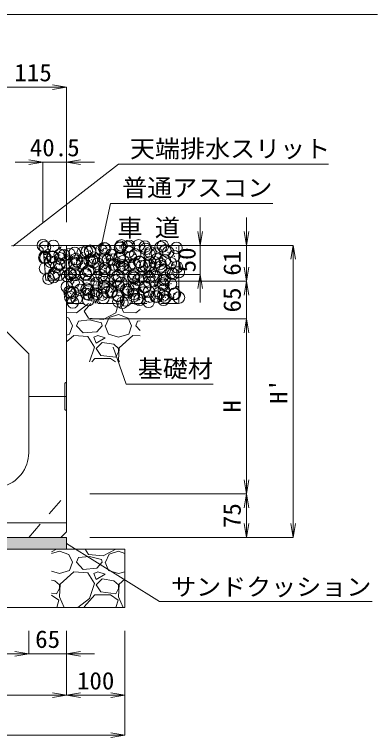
# Model space of a CAD drawing. Units: millimetres at full size. Extents: x 164402 to 209100, y 872507 to 885397.
# Drawn here: x 173735 to 174359, y 882104 to 883345 of the extents above; entities that cross this region are included whole.
import ezdxf
from ezdxf.enums import TextEntityAlignment as Align

# ---------------------------------------------------------------- set-up
doc = ezdxf.new("R2010")
doc.units = ezdxf.units.MM
doc.header["$LTSCALE"] = 40
doc.header["$PDMODE"] = 32
doc.header["$PDSIZE"] = 20
doc.linetypes.add('USER1', pattern=[1.35, 0.75, -0.6])
for name, color, linetype, lineweight in [('0_2', 7, 'Continuous', 13), ('ハッチング', 7, 'Continuous', 5), ('作業エリア', 11, 'Continuous', 13), ('寸法線', 7, 'Continuous', 13), ('本体', 2, 'Continuous', 13), ('補助線', 8, 'Continuous', 13)]:
    doc.layers.add(name, color=color, linetype=linetype, lineweight=lineweight)
doc.styles.add('ＭＳ 明朝', font='')
doc.styles.get('ＭＳ 明朝').set_extended_font_data('MS Mincho')

# ---------------------------------------------------------------- blocks, each defined once
blk = doc.blocks.new('open_arrow')
at = {"color": 0, "linetype": 'Continuous', "lineweight": -2}
blk.add_lwpolyline([(7.5, 1.25), (0, 0), (7.5, -1.25)], dxfattribs=at)

msp = doc.modelspace()

# ---------------------------------------------------------------- hatches: boundary and pattern name
at = {"layer": 'ハッチング'}
msp.add_hatch(color=8, dxfattribs=at).paths.add_polyline_path([(173394.58, 882447.29), (173394.58, 882427.29), (173824.58, 882427.29), (173824.58, 882447.29)])

# ---------------------------------------------------------------- linework, layer by layer
at = {"layer": '0_2'}
for p, q in [((173778.08, 882948.36), (173784.08, 882948.48)), ((173784.08, 882948.48), (174054.08, 882948.48))]:
    msp.add_line(p, q, dxfattribs=at)
at = {"layer": '0_2', "linetype": 'USER1', "lineweight": 5}
for p, q in [((173824.58, 882898.48), (174017.58, 882898.48)), ((173824.58, 882848.48), (174017.58, 882848.48))]:
    msp.add_line(p, q, dxfattribs=at)
at = {"layer": '0_2', "lineweight": 20}
for p, q in [((173294.58, 882427.29), (173924.58, 882427.29)), ((173924.58, 882327.29), (173924.58, 882427.29)), ((173294.58, 882327.29), (173924.58, 882327.29))]:
    msp.add_line(p, q, dxfattribs=at)
at = {"layer": '0_2'}
msp.add_lwpolyline([(173394.58, 882427.29), (173824.58, 882427.29), (173824.58, 882447.29), (173394.58, 882447.29)], close=True, dxfattribs=at)
at = {"layer": 'ハッチング'}
for p, q in [((173811.52, 882944.44), (173815.07, 882945.8)), ((173813.82, 882942.06), (173814.85, 882945.13)), ((174015.35, 882948.48), (174017.58, 882948.13)), ((173786.18, 882932.82), (173788.63, 882935.73)), ((173786.18, 882932.8), (173789.21, 882932.54)), ((173790.83, 882932.83), (173790.24, 882936.02)), ((173811.22, 882943.79), (173813.75, 882942.09)), ((173822.61, 882929.63), (173825.06, 882932.55)), ((173827.26, 882929.64), (173826.67, 882932.83)), ((173884.23, 882939.72), (173886.76, 882938.02)), ((173884.52, 882940.37), (173888.08, 882941.73)), ((173886.83, 882937.99), (173887.86, 882941.06)), ((173957.24, 882935.66), (173959.76, 882933.95)), ((173957.53, 882936.3), (173961.08, 882937.66)), ((173959.84, 882933.93), (173960.87, 882937)), ((173803.53, 882925.11), (173807.49, 882929.23)), ((173803.85, 882924.43), (173808.37, 882923.73)), ((173808.48, 882924.45), (173807.92, 882929.28)), ((173822.61, 882929.61), (173825.65, 882929.35)), ((173841.55, 882923.34), (173844.07, 882921.64)), ((173841.84, 882923.98), (173845.39, 882925.35)), ((173844.15, 882921.61), (173845.18, 882924.68)), ((173857.75, 882916.7), (173861.7, 882920.82)), ((173859.05, 882926.44), (173861.5, 882929.36)), ((173859.05, 882926.43), (173862.09, 882926.16)), ((173862.7, 882916.05), (173862.14, 882920.87)), ((173863.7, 882926.46), (173863.11, 882929.64)), ((173895.49, 882923.25), (173897.94, 882926.17)), ((173895.49, 882923.24), (173898.52, 882922.97)), ((173900.14, 882923.27), (173899.55, 882926.45)), ((173914.84, 882919.91), (173918.4, 882921.28)), ((173917.15, 882917.54), (173918.18, 882920.61)), ((173931.92, 882920.05), (173934.96, 882919.78)), ((173931.93, 882920.06), (173934.37, 882922.98)), ((173936.57, 882920.08), (173935.99, 882923.27)), ((173973.01, 882916.89), (173972.42, 882920.08)), ((173799.15, 882907.6), (173802.71, 882908.96)), ((173801.46, 882905.23), (173802.49, 882908.29)), ((173858.07, 882916.02), (173862.58, 882915.32)), ((173911.96, 882908.29), (173915.92, 882912.41)), ((173912.28, 882907.61), (173916.8, 882906.91)), ((173914.55, 882919.27), (173917.08, 882917.57)), ((173916.91, 882907.64), (173916.35, 882912.46)), ((173968.36, 882916.88), (173970.81, 882919.79)), ((173968.36, 882916.86), (173971.4, 882916.6)), ((173987.56, 882915.2), (173990.09, 882913.5)), ((173987.85, 882915.85), (173991.41, 882917.21)), ((173990.16, 882913.47), (173991.19, 882916.54)), ((174004.8, 882913.69), (174007.25, 882916.61)), ((174004.8, 882913.67), (174007.83, 882913.41)), ((174009.45, 882913.71), (174008.86, 882916.89)), ((173793.23, 882894.6), (173795.68, 882897.52)), ((173797.87, 882894.62), (173797.29, 882897.81)), ((173798.86, 882906.96), (173801.39, 882905.25)), ((173871.87, 882902.89), (173874.4, 882901.18)), ((173872.16, 882903.53), (173875.72, 882904.9)), ((173874.47, 882901.16), (173875.5, 882904.23)), ((173944.88, 882898.82), (173945.38, 882898.48)), ((173945.17, 882899.46), (173948.72, 882900.83)), ((173945.38, 882898.48), (173947.4, 882897.11)), ((173947.48, 882897.09), (173947.94, 882898.48)), ((173947.94, 882898.48), (173948.51, 882900.16)), ((173966.18, 882899.88), (173970.14, 882904)), ((173966.5, 882899.2), (173971.02, 882898.5)), ((173971.13, 882899.23), (173970.57, 882904.05)), ((173793.23, 882894.59), (173796.26, 882894.32)), ((173829.19, 882886.5), (173831.71, 882884.8)), ((173829.48, 882887.15), (173833.03, 882888.51)), ((173829.66, 882891.42), (173832.11, 882894.33)), ((173829.66, 882891.4), (173832.7, 882891.14)), ((173831.79, 882884.77), (173832.82, 882887.84)), ((173834.31, 882891.43), (173833.72, 882894.62)), ((173866.1, 882888.23), (173868.55, 882891.15)), ((173866.1, 882888.21), (173869.14, 882887.95)), ((173870.75, 882888.25), (173870.16, 882891.43)), ((173902.48, 882883.08), (173906.04, 882884.44)), ((173902.54, 882885.04), (173904.99, 882887.96)), ((173902.54, 882885.03), (173905.57, 882884.76)), ((173904.79, 882880.7), (173905.82, 882883.77)), ((173907.18, 882885.06), (173906.6, 882888.24)), ((173938.97, 882881.85), (173941.42, 882884.77)), ((173943.62, 882881.87), (173943.03, 882885.05)), ((173902.19, 882882.43), (173904.72, 882880.73)), ((173938.97, 882881.84), (173942.01, 882881.57)), ((173975.2, 882878.37), (173977.73, 882876.66)), ((173975.41, 882878.66), (173977.86, 882881.58)), ((173975.41, 882878.65), (173978.45, 882878.38)), ((173975.49, 882879.01), (173979.05, 882880.37)), ((173977.8, 882876.64), (173978.83, 882879.7)), ((173980.06, 882878.68), (173979.47, 882881.87)), ((174011.85, 882875.48), (174014.3, 882878.4)), ((174011.85, 882875.46), (174014.88, 882875.2)), ((174016.49, 882875.49), (174015.91, 882878.68)), ((173859.51, 882866.05), (173862.04, 882864.34)), ((173859.8, 882866.69), (173863.36, 882868.06)), ((173862.11, 882864.32), (173863.14, 882867.39)), ((173864.48, 882858.8), (173868.44, 882862.93)), ((173864.8, 882858.13), (173869.32, 882857.42)), ((173869.43, 882858.15), (173868.87, 882862.98)), ((173932.51, 882861.98), (173935.04, 882860.28)), ((173932.81, 882862.62), (173936.36, 882863.99)), ((173935.12, 882860.25), (173936.15, 882863.32)), ((174005.81, 882858.56), (174009.37, 882859.92)), ((174008.12, 882856.18), (174009.15, 882859.25)), ((173836.71, 882853.2), (173839.16, 882856.12)), ((173836.71, 882853.19), (173839.75, 882852.92)), ((173841.36, 882853.22), (173840.77, 882856.41)), ((173841.92, 882832.71), (173862.32, 882848.48)), ((173855.13, 882835.76), (173866.57, 882848.48)), ((173873.15, 882850.02), (173875.6, 882852.94)), ((173873.15, 882850), (173876.18, 882849.74)), ((173877.8, 882850.03), (173877.21, 882853.22)), ((173913.04, 882846.93), (173908.98, 882832.71)), ((173910.81, 882848.48), (173913.04, 882846.93)), ((173910.97, 882848.48), (173912.03, 882849.75)), ((173913.93, 882848.48), (173913.65, 882850.03)), ((173915.97, 882848.48), (173922.18, 882833.72)), ((173918.7, 882850.39), (173922.65, 882854.52)), ((173919.02, 882849.72), (173923.54, 882849.02)), ((173923.65, 882849.74), (173923.09, 882854.57)), ((174005.52, 882857.91), (174008.05, 882856.21)), ((173824.58, 882833.53), (173841.92, 882832.71)), ((173862.24, 882823.56), (173855.13, 882835.76)), ((173922.18, 882833.72), (173943.52, 882832.71)), ((173943.52, 882832.71), (173951.03, 882838.51)), ((173824.58, 882825.12), (173828.71, 882823.56)), ((173828.71, 882823.56), (173834.81, 882810.36)), ((173887.64, 882821.53), (173862.24, 882823.56)), ((173908.98, 882832.71), (173887.64, 882821.53)), ((173891.7, 882810.36), (173897.8, 882824.58)), ((173897.8, 882824.58), (173914.06, 882829.66)), ((173914.06, 882829.66), (173930.31, 882823.56)), ((173930.31, 882823.56), (173936.41, 882810.36)), ((173829.73, 882796.13), (173834.81, 882810.36)), ((173841.92, 882810.36), (173844.97, 882818.48)), ((173853.1, 882798.16), (173841.92, 882810.36)), ((173864.27, 882820.52), (173844.97, 882818.48)), ((173884.59, 882815.44), (173864.27, 882820.52)), ((173885.61, 882810.36), (173876.46, 882800.2)), ((173885.61, 882810.36), (173884.59, 882815.44)), ((173890.69, 882810.36), (173896.78, 882796.13)), ((173931.33, 882796.13), (173936.41, 882810.36)), ((173943.52, 882810.36), (173946.57, 882818.48)), ((173951.03, 882802.17), (173943.52, 882810.36)), ((173951.03, 882818.95), (173946.57, 882818.48)), ((173824.58, 882794.62), (173829.73, 882796.13)), ((173876.46, 882800.2), (173853.1, 882798.16)), ((173896.78, 882796.13), (173914.06, 882791.05)), ((173914.06, 882791.05), (173931.33, 882796.13)), ((173836.84, 882794.1), (173824.58, 882782.9)), ((173861.22, 882792.07), (173836.84, 882794.1)), ((173872.4, 882773.78), (173861.22, 882792.07)), ((173878.5, 882794.1), (173871.38, 882791.05)), ((173871.38, 882791.05), (173875.45, 882780.89)), ((173875.45, 882780.89), (173890.69, 882790.04)), ((173890.69, 882790.04), (173878.5, 882794.1)), ((173938.44, 882794.1), (173915.07, 882772.76)), ((173951.03, 882793.05), (173938.44, 882794.1)), ((173864.3, 882748.47), (173872.4, 882773.78)), ((173885.61, 882781.91), (173875.45, 882771.75)), ((173875.45, 882771.75), (173883.58, 882759.56)), ((173905.93, 882778.86), (173885.61, 882781.91)), ((173914.06, 882771.75), (173905.93, 882778.86)), ((173915.07, 882772.76), (173914.06, 882751.43)), ((173914.06, 882765.65), (173914.06, 882771.75)), ((173883.58, 882759.56), (173908.98, 882756.51)), ((173908.98, 882756.51), (173914.06, 882765.65)), ((173868.01, 882748.47), (173873.42, 882754.48)), ((173873.42, 882754.48), (173899.83, 882754.48)), ((173899.83, 882754.48), (173908.51, 882748.47)), ((173914.06, 882751.43), (173915.3, 882748.47)), ((173807.38, 882427.12), (173798.58, 882422.51)), ((173798.58, 882419.73), (173812.46, 882424.07)), ((173807.42, 882427.29), (173807.38, 882427.12)), ((173812.46, 882424.07), (173828.71, 882417.97)), ((173838.4, 882427.29), (173841.92, 882427.12)), ((173841.92, 882427.12), (173842.14, 882427.29)), ((173862.24, 882417.97), (173856.81, 882427.29)), ((173908.98, 882427.12), (173887.64, 882415.94)), ((173897.8, 882418.99), (173914.06, 882424.07)), ((173909.02, 882427.29), (173908.98, 882427.12)), ((173914.06, 882424.07), (173924.58, 882420.12)), ((173828.71, 882417.97), (173834.81, 882404.77)), ((173841.92, 882404.77), (173844.97, 882412.89)), ((173864.27, 882414.93), (173844.97, 882412.89)), ((173887.64, 882415.94), (173862.24, 882417.97)), ((173884.59, 882409.85), (173864.27, 882414.93)), ((173891.7, 882404.77), (173897.8, 882418.99)), ((173829.73, 882390.54), (173834.81, 882404.77)), ((173853.1, 882392.57), (173841.92, 882404.77)), ((173885.61, 882404.77), (173876.46, 882394.61)), ((173885.61, 882404.77), (173884.59, 882409.85)), ((173890.69, 882404.77), (173896.78, 882390.54)), ((173798.58, 882389.54), (173812.46, 882385.46)), ((173812.46, 882385.46), (173829.73, 882390.54)), ((173836.84, 882388.51), (173813.47, 882367.17)), ((173861.22, 882386.48), (173836.84, 882388.51)), ((173876.46, 882394.61), (173853.1, 882392.57)), ((173878.5, 882388.51), (173871.38, 882385.46)), ((173890.69, 882384.45), (173878.5, 882388.51)), ((173896.78, 882390.54), (173914.06, 882385.46)), ((173914.06, 882385.46), (173924.58, 882388.56)), ((173872.4, 882368.19), (173861.22, 882386.48)), ((173871.38, 882385.46), (173875.45, 882375.3)), ((173875.45, 882375.3), (173890.69, 882384.45)), ((173885.61, 882376.32), (173875.45, 882366.16)), ((173905.93, 882373.27), (173885.61, 882376.32)), ((173924.58, 882375.85), (173915.07, 882367.17)), ((173804.33, 882373.27), (173798.58, 882374.13)), ((173812.46, 882366.16), (173804.33, 882373.27)), ((173813.47, 882367.17), (173812.46, 882345.84)), ((173812.46, 882360.06), (173812.46, 882366.16)), ((173864.27, 882342.79), (173872.4, 882368.19)), ((173875.45, 882366.16), (173883.58, 882353.97)), ((173914.06, 882366.16), (173905.93, 882373.27)), ((173915.07, 882367.17), (173914.06, 882345.84)), ((173914.06, 882360.06), (173914.06, 882366.16)), ((173798.58, 882351.97), (173807.38, 882350.92)), ((173807.38, 882350.92), (173812.46, 882360.06)), ((173883.58, 882353.97), (173908.98, 882350.92)), ((173908.98, 882350.92), (173914.06, 882360.06)), ((173798.58, 882348.65), (173811.44, 882339.74)), ((173811.44, 882339.74), (173807.88, 882327.29)), ((173812.46, 882345.84), (173820.27, 882327.29)), ((173844.21, 882327.29), (173864.27, 882342.79)), ((173855.13, 882328.57), (173873.42, 882348.89)), ((173873.42, 882348.89), (173899.83, 882348.89)), ((173899.83, 882348.89), (173913.04, 882339.74)), ((173913.04, 882339.74), (173909.48, 882327.29)), ((173914.06, 882345.84), (173921.87, 882327.29)), ((173855.87, 882327.29), (173855.13, 882328.57))]:
    msp.add_line(p, q, dxfattribs=at)
for p in [(173801.79, 882947.32), (173918.7, 882948.4), (173932.06, 882947.42), (173948.46, 882948.36), (173990.13, 882947.41), (173787.44, 882945.38), (173838.56, 882935.3), (173852.46, 882935.72), (173859.45, 882938.22), (173864.94, 882939.1), (173865.18, 882937.39), (173884.42, 882939.92), (173889.08, 882943.31), (173891.03, 882942.68), (173916.5, 882944.15), (173916.69, 882945.93), (173929.22, 882945.82), (173930.87, 882937.24), (173959.18, 882946.28), (173960.5, 882942.33), (173968.54, 882936.41), (173986.3, 882945.13), (173994.2, 882939.66), (173999.13, 882936.75), (174013.42, 882943.98), (173786.58, 882927.19), (173786.82, 882928.47), (173788.42, 882927.29), (173800.2, 882928.05), (173801.14, 882928.96), (173812.9, 882932.04), (173813.7, 882926.05), (173820.38, 882931.49), (173829.82, 882933.14), (173840.81, 882924.9), (173867.93, 882923.75), (173871.62, 882927.07), (173890.41, 882925.77), (173895.05, 882922.61), (173901.25, 882932.16), (173903.14, 882924.11), (173915.86, 882925.79), (173916.07, 882929.02), (173935.1, 882928.32), (173942.45, 882932.83), (173967.18, 882932.54), (173979.9, 882934.22), (173979.9, 882924.55), (173993.58, 882922.75), (174009.53, 882929.63), (173797.29, 882920.37), (173807.02, 882911.46), (173812.28, 882915.13), (173812.37, 882916.9), (173824.41, 882919.22), (173837.94, 882918.38), (173839.1, 882915.68), (173842, 882921.99), (173851.53, 882918.08), (173851.82, 882917.36), (173864.33, 882922.19), (173871.06, 882919.89), (173878.64, 882916.93), (173905.76, 882915.78), (173915.45, 882912.11), (173920.65, 882914.38), (173922.17, 882921.46), (173932.88, 882914.64), (173941.84, 882915.92), (173949.29, 882920.32), (173950.28, 882919.46), (173953.81, 882912.51), (173960, 882913.49), (173966.53, 882914.18), (173967.92, 882919.5), (173976.4, 882919.17), (173985.77, 882916.71), (173987.12, 882912.35), (174003.52, 882918.03), (174014.23, 882911.2), (173787.78, 882908.92), (173803.59, 882900.22), (173811.67, 882898.22), (173830.71, 882899.08), (173831.77, 882899.12), (173837.32, 882901.47), (173857.69, 882899.85), (173857.83, 882897.93), (173861.4, 882904.21), (173863.71, 882905.28), (173889.77, 882904.08), (173889.79, 882908.86), (173891.02, 882909.29), (173902.49, 882905.75), (173921.73, 882908.28), (173941.22, 882899.01), (173967.3, 882902.59), (173992.96, 882905.84), (174004.49, 882900.9), (174007.43, 882899.32), (174017.21, 882902.58), (173793.65, 882891.42), (173802.15, 882894.04), (173825.73, 882895.64), (173838.45, 882897.32), (173863.09, 882888.37), (173884.94, 882896.79), (173889.13, 882885.71), (173889.17, 882891.95), (173908.37, 882888.25), (173912.06, 882895.64), (173914.83, 882895.2), (173939.18, 882894.49), (173940.45, 882892.47), (173948.18, 882889.15), (173953.17, 882894.14), (173966.3, 882893.35), (173966.68, 882885.67), (173972.41, 882896.68), (173977.8, 882894.24), (173992.34, 882888.93), (173993.42, 882892.2), (173825.09, 882877.28), (173836.71, 882884.56), (173844.33, 882879.82), (173859.3, 882873.9), (173876.41, 882884.04), (173888.56, 882875.04), (173888.93, 882878.98), (173914.22, 882878.29), (173918.55, 882884.07), (173930.72, 882872.91), (173939.8, 882874.11), (173940.6, 882882.1), (173959.04, 882876.64), (173960.35, 882878), (173989.98, 882883.08), (173991.13, 882880.87), (174003.84, 882882.54), (173829.67, 882868.81), (173831.53, 882866.3), (173836.09, 882867.65), (173847.93, 882871.97), (173858.64, 882865.15), (173862.47, 882871.46), (173863.05, 882864), (173871.47, 882862.74), (173875.05, 882870.83), (173875.76, 882865.68), (173885.76, 882864), (173895, 882868.21), (173901.1, 882867.83), (173902.17, 882869.68), (173912.88, 882862.86), (173913.6, 882861.38), (173927.09, 882872.43), (173929.29, 882868.54), (173939.98, 882865.19), (173940, 882861.71), (173956.41, 882867.39), (173966.07, 882868.76), (173967.12, 882860.57), (173977.76, 882860.83), (173983.52, 882866.24), (173990.48, 882862.5), (173991.73, 882872.02), (174009.38, 882865.31), (174009.72, 882865.04), (174010.64, 882865.1), (173830.96, 882859.78), (173835.47, 882850.74), (173841.85, 882857.66), (173861.86, 882854.55), (173887.94, 882858.13), (173913.72, 882852.4), (173920.5, 882850.05), (173926.44, 882854.07), (173945.68, 882856.61), (173950.13, 882855.14), (173965.45, 882851.85), (173979.75, 882860.22), (173991.11, 882855.1), (173994.23, 882859.42), (174017.49, 882858.91)]:
    msp.add_point(p, dxfattribs=at)
at = {"layer": '作業エリア'}
msp.add_point((173784.08, 882948.48), dxfattribs=at)
at = {"layer": '寸法線'}
for p, q in [((173709.58, 883219.86), (173824.58, 883219.86)), ((173824.58, 882988.48), (173824.58, 883219.86)), ((173736.08, 883091.23), (173872.58, 883091.23)), ((173784.08, 882988.48), (173784.08, 883091.23)), ((173824.58, 882988.48), (173824.58, 883091.23)), ((174053.91, 882850.48), (174053.91, 882996.48)), ((174133.91, 882839.29), (174133.91, 882996.48)), ((173824.08, 882948.48), (174213.91, 882948.48)), ((173824.08, 882948.48), (174133.91, 882948.48)), ((173824.08, 882948.48), (174053.91, 882948.48)), ((174213.91, 882447.29), (174213.91, 882948.48)), ((174133.91, 882935.29), (174133.91, 882774.29)), ((173864.58, 882898.48), (174053.91, 882898.48)), ((173864.58, 882887.29), (174133.91, 882887.29)), ((173864.58, 882887.29), (174133.91, 882887.29)), ((173864.58, 882822.29), (174133.91, 882822.29)), ((173864.58, 882822.29), (174133.91, 882822.29)), ((174133.91, 882522.29), (174133.91, 882822.29)), ((173864.58, 882522.29), (174133.91, 882522.29)), ((173864.58, 882522.29), (174133.91, 882522.29)), ((174133.91, 882447.29), (174133.91, 882522.29)), ((173864.58, 882447.29), (174213.91, 882447.29)), ((173864.58, 882447.29), (174133.91, 882447.29)), ((173759.58, 882287.29), (173759.58, 882247.96)), ((173759.58, 882287.29), (173759.58, 882247.96)), ((173824.58, 882287.29), (173824.58, 882247.96)), ((173824.58, 882287.29), (173824.58, 882176.65)), ((173824.58, 882287.29), (173824.58, 882176.65)), ((173924.58, 882287.29), (173924.58, 882176.65)), ((173924.58, 882287.29), (173924.58, 882108.21)), ((173459.58, 882247.96), (173759.58, 882247.96)), ((173711.58, 882247.96), (173872.58, 882247.96)), ((173394.58, 882176.65), (173824.58, 882176.65)), ((173824.58, 882176.65), (173924.58, 882176.65)), ((173294.58, 882108.21), (173924.58, 882108.21))]:
    msp.add_line(p, q, dxfattribs=at)
at = {"layer": '寸法線', "lineweight": 9}
for points in [[(173671.96, 883117.28), (173671.96, 883344.51), (174358.82, 883344.51)], [(173732.17, 882947.35), (173913.56, 883087.87), (174274.7, 883087.87)]]:
    msp.add_lwpolyline(points, dxfattribs=at)
at = {"layer": '寸法線'}
for points in [[(173879.62, 882924.97), (173900.15, 883020.48), (174178.84, 883020.48)], [(173904.5, 882773.73), (173927.04, 882710.57), (174076.3, 882710.57)], [(173824.58, 882437.29), (173984.17, 882337.58), (174349.42, 882337.58)]]:
    msp.add_lwpolyline(points, dxfattribs=at)
at = {"layer": '本体'}
for p, q in [((173778.08, 882948.36), (173729.77, 882947.39)), ((173778.08, 882948.36), (173784.58, 882942.5)), ((173784.58, 882942.5), (173789.08, 882888.48)), ((173809.58, 882888.48), (173814.58, 882898.48)), ((173814.58, 882898.48), (173824.58, 882898.48)), ((173824.58, 882457.29), (173824.58, 882898.48)), ((173789.08, 882888.48), (173809.58, 882888.48)), ((173699.58, 882822.29), (173759.58, 882762.29)), ((173759.58, 882592.81), (173759.58, 882762.29)), ((173814.58, 882447.29), (173824.58, 882457.29)), ((173404.58, 882447.29), (173814.58, 882447.29))]:
    msp.add_line(p, q, dxfattribs=at)
at = {"layer": '本体', "lineweight": 9}
for p, q in [((173824.58, 882713.79), (173821.38, 882711.79)), ((173821.38, 882711.79), (173821.38, 882666.79)), ((173821.38, 882666.79), (173824.58, 882664.79)), ((173394.58, 882472.29), (173824.58, 882472.29))]:
    msp.add_line(p, q, dxfattribs=at)
at = {"layer": '本体', "linetype": 'USER1', "lineweight": 9}
msp.add_line((173759.58, 882447.29), (173824.58, 882522.29), dxfattribs=at)
at = {"layer": '本体'}
msp.add_arc((173699.58, 882592.81), 60, 283.34236, 0, dxfattribs=at)
at = {"layer": '補助線'}
for p, q in [((173824.58, 882898.48), (173824.58, 882948.48)), ((174017.58, 882848.48), (174017.58, 882948.48)), ((173824.58, 882689.29), (173759.58, 882689.29))]:
    msp.add_line(p, q, dxfattribs=at)

# ---------------------------------------------------------------- block references
at = {"layer": '寸法線'}
for p, xscale, yscale, rotation in [((173824.58, 883219.86), 3.2, 3.2, 180), ((173784.08, 883091.23), 3.2, 3.2, 180), ((174053.91, 882948.48), 3.2, 3.2, 90), ((174133.91, 882948.48), 3.2, 3.2, 90), ((174213.91, 882948.48), 3.2, 3.2, 270), ((173879.62, 882924.97), 0.16, 0.16, 77.9), ((174133.91, 882887.29), 3.2, 3.2, 90), ((174053.91, 882898.48), 3.2, 3.2, 270), ((174133.91, 882887.29), 3.2, 3.2, 270), ((174133.91, 882822.29), 3.2, 3.2, 270), ((174133.91, 882822.29), 3.2, 3.2, 270), ((173904.5, 882773.73), 0.16, 0.16, 289.6), ((174133.91, 882522.29), 3.2, 3.2, 90), ((174133.91, 882522.29), 3.2, 3.2, 270), ((174133.91, 882447.29), 3.2, 3.2, 90), ((174213.91, 882447.29), 3.2, 3.2, 90), ((173824.58, 882437.29), 0.16, 0.16, 328), ((173759.58, 882247.96), 3.2, 3.2, 180), ((173759.58, 882247.96), 3.2, 3.2, 180), ((173824.58, 882176.65), 3.2, 3.2, 180), ((173924.58, 882176.65), 3.2, 3.2, 180), ((173924.58, 882108.21), 3.2, 3.2, 180)]:
    msp.add_blockref('open_arrow', p, dxfattribs=dict(at, xscale=xscale, yscale=yscale, rotation=rotation))
at = {"layer": '寸法線', "xscale": 3.2, "yscale": 3.2}
for p in [(173824.58, 883091.23), (173824.58, 882247.96), (173824.58, 882176.65)]:
    msp.add_blockref('open_arrow', p, dxfattribs=at)

# ---------------------------------------------------------------- texts
at = {"layer": '0_2', "style": 'ＭＳ 明朝', "width": 1.05}
msp.add_text('車 道', height=30.02, dxfattribs=at).set_placement((173911.9, 882954.39), align=Align.BOTTOM_LEFT)
at = {"layer": '寸法線', "style": 'ＭＳ 明朝', "width": 1.05}
for s, p in [('115', (173767.08, 883244.86)), ('40.5', (173804.33, 883116.23)), ('65', (173792.08, 882272.96)), ('100', (173874.58, 882201.65))]:
    msp.add_text(s, height=30.02, dxfattribs=at).set_placement(p, align=Align.MIDDLE_CENTER)
for s, p in [('天端排水スリット', (173933.56, 883129.19)), ('普通アスコン', (173920.15, 883062.31)), ('基礎材', (173947.04, 882752.05)), ('サンドクッション', (174004.17, 882377.69))]:
    msp.add_text(s, height=30.02, dxfattribs=at).set_placement(p, align=Align.TOP_LEFT)
for s, p in [('50', (174031.28, 882923.48)), ('61', (174108.91, 882917.88)), ('65', (174108.91, 882854.79)), ("H'", (174188.91, 882697.88)), ('H', (174108.91, 882672.29)), ('75', (174108.91, 882484.79))]:
    msp.add_text(s, height=30.02, rotation=90, dxfattribs=at).set_placement(p, align=Align.MIDDLE_CENTER)

doc.saveas('drawing.dxf')
